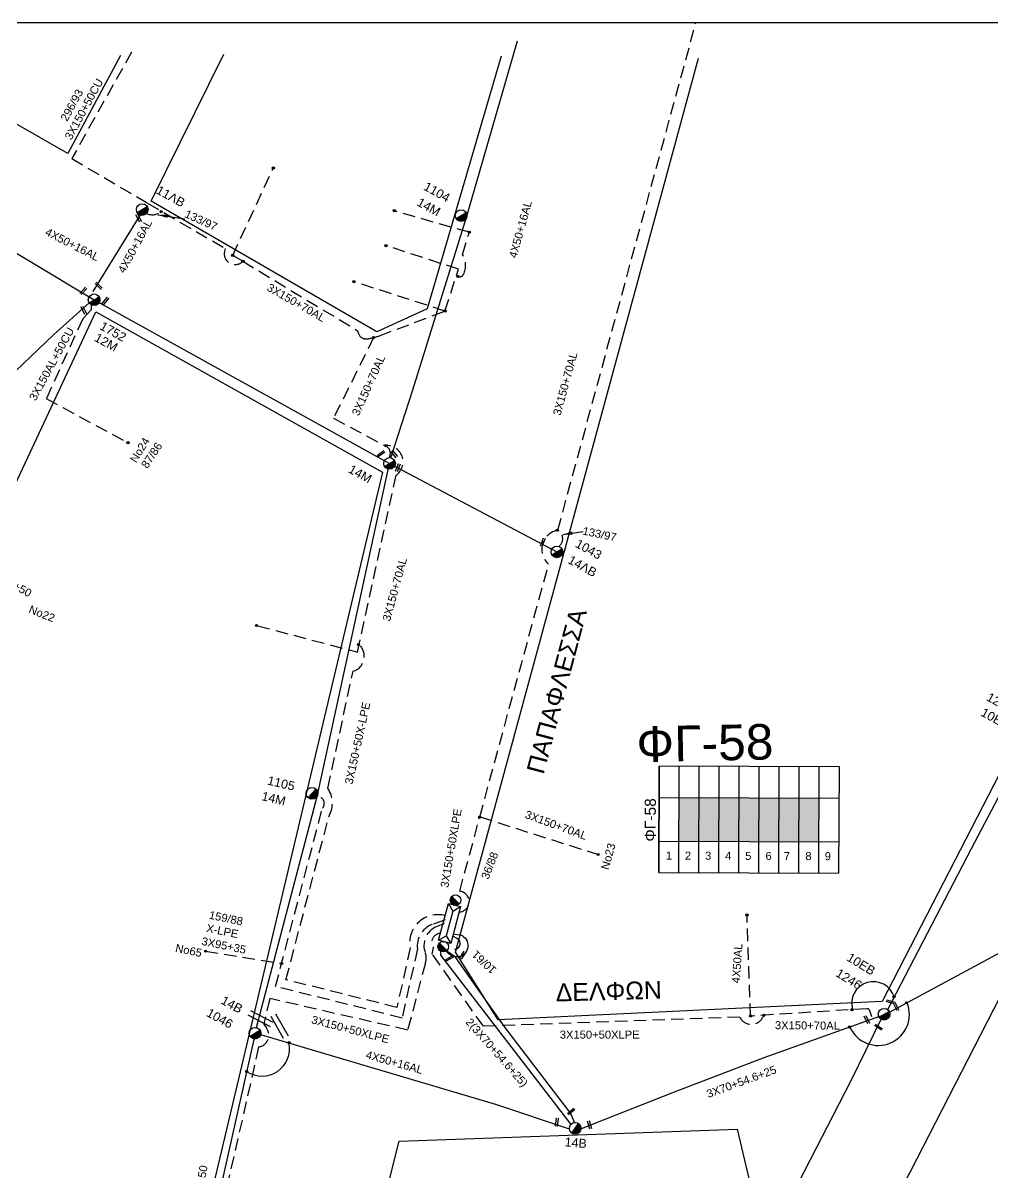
# Model space of a CAD drawing. Header units: millimetres. Extents: x 2662 to 4998, y 438 to 1235.
# Drawn here: x 4590.9 to 4689.3, y 1098.8 to 1215.7 of the extents above; entities that cross this region are included whole.
import ezdxf
from ezdxf.enums import TextEntityAlignment as Align

# ---------------------------------------------------------------- set-up
doc = ezdxf.new("R2010")
doc.units = ezdxf.units.MM
doc.linetypes.add('DASHED', pattern=[19.05, 12.7, -6.35])
for name, color, linetype in [('Άγνωστα', 7, 'Continuous'), ('Ασφαλειοκιβώτια Χ.Τ 9 αναχωρήσεων', 7, 'Continuous'), ('Γυμνά εναέρια ΧΤ και ΦΟΠ (3Φ)   4x50+16AL', 7, 'Continuous'), ('Επιγραφές - Σχήματα', 7, 'Continuous'), ('Καλώδια ΧΤ   3x150+50CU', 7, 'DASHED'), ('Καλώδια ΧΤ   3x150+70 XLPE', 7, 'DASHED'), ('Καλώδια ΧΤ   3x150+70AL', 7, 'DASHED'), ('Καλώδια ΧΤ   3x150AL+50CU', 7, 'DASHED'), ('Καλώδια ΧΤ   4x50AL', 7, 'DASHED'), ('Μηχανική τομή', 7, 'Continuous'), ('Στύλος ΦΜ', 7, 'Continuous'), ('Στύλος ΦΜ @ 1', 7, 'Continuous'), ('Συνδέσεις', 7, 'Continuous'), ('Συνεστραμμένα ΧΤ   3x70+54.6+25 AL', 7, 'SYN_LINE'), ('Συνεστραμμενα ΧΤ  4Χ120+25 Al', 7, 'Continuous'), ('Τομή', 7, 'Continuous'), ('Υποσταθμός εναέριος 2 στύλων', 7, 'Continuous'), ('Υποσταθμός πόλεως', 7, 'Continuous'), ('Υπόβαθρο ΔΕΗ', 7, 'Continuous')]:
    doc.layers.add(name, color=color, linetype=linetype)
doc.styles.add('arial', font='ARIAL.TTF')
doc.styles.get("Standard").update_dxf_attribs({"font": 'ARIAL.TTF'})
doc.linetypes.add('SYN_LINE', pattern='A,0.5,-0.0001,["/\\/\\/\\/",Standard,S=0.1,R=0,X=0,Y=-0.05],-0.25', length=0.7501)
doc.dimstyles.new('ISO-25', dxfattribs={"dimtxt": 2.5, "dimasz": 2.5, "dimexe": 1.25, "dimexo": 0.625, "dimtad": 1, "dimtxsty": 'Standard', "dimcen": 2.5, "dimadec": 0, "dimazin": 0, "dimtfac": 1, "dimtmove": 0, "dimatfit": 3, "dimfxl": 1, "dimarcsym": 0})

# ---------------------------------------------------------------- blocks, each defined once
blk = doc.blocks.new('ΤΟΜΗ')
at = {"layer": 'Τομή', "ltscale": 40}
for p, q in [((-5.68, 0), (5.68, 0)), ((5.68, -2.33), (-5.68, -2.33))]:
    blk.add_line(p, q, dxfattribs=at)
blk = doc.blocks.new('ΜΗΧΑΝΙΚΗ ΤΟΜΗ')
at = {"layer": 'Μηχανική τομή', "ltscale": 40}
for p, q in [((-1.89, 0.78), (1.89, 0.78)), ((1.89, 0), (-1.89, 0))]:
    blk.add_line(p, q, dxfattribs=at)
blk = doc.blocks.new('ΥΠΑΡΧΩΝ ΤΣΙΜΕΝΤΕΝΙΟΣ ΣΤΥΛΟΣ')
at = {"layer": 'Στύλος ΦΜ'}
blk.add_hatch(color=7, dxfattribs=at).paths.add_polyline_path([(-1.29, -2.28, 0.574793), (2.62, 0, 0.268822), (1.3, 2.27)])
at = {"layer": 'Στύλος ΦΜ', "color": 7}
blk.add_line((-1.29, -2.28), (1.3, 2.27), dxfattribs=at)
blk.add_circle((0, 0), 2.62, dxfattribs=at)
at = {"layer": 'Στύλος ΦΜ', "flags": 4}
for tag, p in [('ΑΡΙΘΜΟΣ', (-4.68, 8.05)), ('ΤΥΠΟΣ', (-4.91, 3.03))]:
    blk.add_attdef(tag, p, '', height=4, dxfattribs=at)
blk = doc.blocks.new('ΥΠΟΣΤΑΘΜΟΣ ΕΝΑΕΡΙΟΣ ΕΠΙ 2 ΣΤΥΛΩΝ')
at = {"layer": 'Υποσταθμός εναέριος 2 στύλων', "linetype": 'Continuous'}
for points in [[(-11.97, -2.11, 0.574793), (-8.45, -0.07, 0.268822), (-9.64, 1.98)], [(9.68, -2.15, 0.574793), (13.19, -0.1, 0.268822), (12.01, 1.95)]]:
    blk.add_hatch(color=256, dxfattribs=at).paths.add_polyline_path(points)
for p, q in [((-11.97, -2.11), (-9.64, 1.98)), ((9.68, -2.15), (12.01, 1.95))]:
    blk.add_line(p, q, dxfattribs=at)
for centre in [(-10.81, -0.07), (10.84, -0.1)]:
    blk.add_circle(centre, 2.36, dxfattribs=at)
at = {"layer": 'Υποσταθμός πόλεως', "linetype": 'Continuous', "ltscale": 40}
blk.add_lwpolyline([(-8.57, 2.82), (8.57, 2.82), (8.57, -2.82), (-8.57, -2.82)], close=True, dxfattribs=at)
for points in [[(-5.75, 0), (-8.57, 2.82)], [(-8.57, -2.82), (-5.75, 0)], [(-5.75, 0), (5.75, 0)], [(5.75, 0), (8.57, 2.82)], [(8.57, -2.82), (5.75, 0)]]:
    blk.add_lwpolyline(points, dxfattribs=at)
at = {"layer": 'Υποσταθμός εναέριος 2 στύλων', "ltscale": 40, "flags": 1}
for tag, p in [('ΜΕΤΑΣΧΗΜΑΤΙΣΜΟΣ', (14.09, 2.51)), ('ΙΣΧΥΣ', (14.07, -0.28)), ('ΑΡΙΘΜΟΣ', (14.19, -3))]:
    blk.add_attdef(tag, p, '', height=1.8, dxfattribs=at)
blk = doc.blocks.new('_ΣΥΝΔΕΣΗ')
at = {"layer": 'Συνδέσεις', "linetype": 'SYN_LINE', "ltscale": 40}
blk.add_hatch(color=256, dxfattribs=at).paths.add_polyline_path([(0.5, -0.01, 1), (-0.5, -0.01, 1)])
at = {"layer": 'Συνδέσεις'}
blk.add_circle((0, -0.01), 0.5, dxfattribs=at)
blk = doc.blocks.new('ΑΣΦΑΛΕΙΟΚΙΒΩΤΙΟ ΥΠΟΣΤΑΘΜΟΥ 9 ΑΝΑΧΩΡΗΣΕΩΝ')
at = {"layer": 'Ασφαλειοκιβώτια Χ.Τ 9 αναχωρήσεων', "ltscale": 40}
for p, q in [((-23.8, 40.36), (24.02, 40.36)), ((-9.72, 40.36), (-9.72, -40.64)), ((9.94, 40.36), (9.94, -40.64)), ((-23.8, 31.36), (24.02, 31.36)), ((-23.8, 22.36), (24.02, 22.36)), ((-23.8, 13.36), (24.02, 13.36)), ((-23.8, 4.36), (24.02, 4.36)), ((-23.8, -4.64), (24.02, -4.64)), ((-23.8, -13.64), (24.02, -13.64)), ((-23.8, -22.64), (24.02, -22.64)), ((-23.8, -31.64), (24.02, -31.64))]:
    blk.add_line(p, q, dxfattribs=at)
at = {"layer": 'Ασφαλειοκιβώτια Χ.Τ 9 αναχωρήσεων'}
blk.add_lwpolyline([(-23.8, -40.64), (24.02, -40.64), (24.02, 40.36), (-23.8, 40.36)], close=True, dxfattribs=at)
for s, p in [('1', (-17.96, 37.24)), ('2', (-17.96, 28.67)), ('3', (-17.96, 19.6)), ('4', (-17.96, 10.58)), ('5', (-17.96, 1.57)), ('6', (-17.96, -7.57)), ('7', (-17.96, -15.81)), ('8', (-17.96, -25.5)), ('9', (-17.96, -34.19))]:
    blk.add_text(s, height=3.6, rotation=270, dxfattribs=at).set_placement(p)
at = {"layer": 'Ασφαλειοκιβώτια Χ.Τ 9 αναχωρήσεων', "ltscale": 40}
for tag, height, p in [('ΟΝΟΜΑ', 5, (-0.16, 44.31)), ('ΚΕΙΜΕΝΟ 1', 2, (17.06, 35.59)), ('ΚΕΙΜΕΝΟ 2', 2, (17.06, 26.88)), ('ΚΕΙΜΕΝΟ 3', 2, (17.06, 17.69)), ('ΚΕΙΜΕΝΟ 4', 2, (17.06, 8.71)), ('ΚΕΙΜΕΝΟ 5', 2, (17.06, -0.13)), ('ΚΕΙΜΕΝΟ 6', 2, (17.06, -9.05)), ('ΚΕΙΜΕΝΟ 7', 2, (17.06, -18.13)), ('ΚΕΙΜΕΝΟ 8', 2, (17.06, -26.85)), ('ΚΕΙΜΕΝΟ 9', 2, (17.06, -35.99)), ('ΣΧ', 2, (-0.1, -42.64))]:
    blk.add_attdef(tag, text='', height=height, dxfattribs=at).set_placement(p, align=Align.MIDDLE_CENTER)

msp = doc.modelspace()

# ---------------------------------------------------------------- hatches: boundary and pattern name
at = {"layer": 'Επιγραφές - Σχήματα'}
h = msp.add_hatch(color=2, dxfattribs=at)
h.dxf.hatch_style = 1
h.paths.add_polyline_path([(4657.54, 1136.97), (4657.52, 1132.52), (4659.56, 1132.52), (4659.57, 1136.96)])
h = msp.add_hatch(color=85, dxfattribs=at)
h.dxf.hatch_style = 1
h.paths.add_polyline_path([(4659.57, 1136.96), (4659.56, 1132.52), (4661.59, 1132.51), (4661.61, 1136.95)])
h = msp.add_hatch(color=1, dxfattribs=at)
h.dxf.hatch_style = 1
h.paths.add_polyline_path([(4661.61, 1136.95), (4661.59, 1132.51), (4663.62, 1132.5), (4663.64, 1136.94)])
h = msp.add_hatch(color=27, dxfattribs=at)
h.dxf.hatch_style = 1
h.paths.add_polyline_path([(4663.64, 1136.94), (4663.62, 1132.5), (4665.66, 1132.49), (4665.67, 1136.94)])
h = msp.add_hatch(color=30, dxfattribs=at)
h.dxf.hatch_style = 1
h.paths.add_polyline_path([(4665.67, 1136.94), (4665.66, 1132.49), (4667.69, 1132.49), (4667.71, 1136.93)])
h = msp.add_hatch(color=151, dxfattribs=at)
h.dxf.hatch_style = 1
h.paths.add_polyline_path([(4667.71, 1136.93), (4667.69, 1132.49), (4669.73, 1132.48), (4669.74, 1136.92)])
h = msp.add_hatch(color=6, dxfattribs=at)
h.dxf.hatch_style = 1
h.paths.add_polyline_path([(4669.74, 1136.92), (4669.73, 1132.48), (4671.76, 1132.47), (4671.78, 1136.92)])

# ---------------------------------------------------------------- linework, layer by layer
at = {"layer": 'Άγνωστα', "color": 27, "linetype": 'DASHED', "ltscale": 0.1}
for points in [[(4613.2, 1191.46), (4612.17, 1192.03), (4616.31, 1200.94)], [(4636.22, 1194.41), (4628.56, 1196.57)], [(4635.11, 1190.66), (4627.74, 1193.04)], [(4633.74, 1186.4), (4635.11, 1190.66)], [(4633.74, 1186.4), (4624.47, 1189.39)]]:
    msp.add_lwpolyline(points, dxfattribs=at)
msp.add_lwpolyline([(4634.9, 1189.99), (4635.03, 1189.92, 0.402009), (4635.62, 1190.12, 0.270889), (4635.51, 1192.15), (4636.22, 1194.41)], format="xyb", dxfattribs=at)
at = {"layer": 'Άγνωστα', "color": 1}
msp.add_lwpolyline([(4628.16, 1170.88), (4645.12, 1161.93)], dxfattribs=at)
at = {"layer": 'Άγνωστα', "color": 30, "linetype": 'DASHED', "ltscale": 0.1}
msp.add_lwpolyline([(4666.15, 1114.84), (4666.05, 1114.65, -0.624349), (4663.71, 1114.65), (4637.66, 1113.72), (4632.44, 1121.06), (4632.57, 1121.74, -0.622198), (4633.31, 1123.15, -0.027158)], format="xyb", dxfattribs=at)
at = {"layer": 'Άγνωστα', "color": 173}
msp.add_lwpolyline([(4634.63, 1123.08), (4635.3, 1123.01, -1.59061), (4633.85, 1121.53, -0.057551)], format="xyb", dxfattribs=at)
at = {"layer": 'Άγνωστα', "color": 6}
msp.add_lwpolyline([(4634.56, 1122.87), (4634.95, 1122.67, -0.736933), (4634.71, 1121.52, -0.736933)], format="xyb", dxfattribs=at)
at = {"layer": 'Άγνωστα', "color": 1, "linetype": 'DASHED', "ltscale": 0.1}
msp.add_lwpolyline([(4609.41, 1121.36), (4617.14, 1120.1)], dxfattribs=at)
at = {"layer": 'Άγνωστα', "color": 151}
msp.add_lwpolyline([(4614.39, 1112.68), (4607.55, 1082.21), (4602.21, 1058.81), (4598.57, 1042.75), (4597.9, 1039.38)], dxfattribs=at)
at = {"layer": 'Άγνωστα', "color": 7}
for centre, radius, start, end in [((4677.29, 1116.03), 2.22, 16.9238, 196.216), ((4677.78, 1114.93), 3.16, 204.3811, 22.0684), ((4615.14, 1111.47), 2.81, 236.4846, 11.6875)]:
    msp.add_arc(centre, radius, start, end, dxfattribs=at)
at = {"layer": 'Γυμνά εναέρια ΧΤ και ΦΟΠ (3Φ)   4x50+16AL', "color": 27, "ltscale": 40}
msp.add_lwpolyline([(4628.24, 1171.49), (4630.48, 1178.38), (4635.97, 1196.04), (4641.11, 1213.85), (4641.11, 1213.85), (4641.11, 1213.85)], dxfattribs=at)
at = {"layer": 'Γυμνά εναέρια ΧΤ και ΦΟΠ (3Φ)   4x50+16AL', "color": 1, "linetype": 'Continuous', "ltscale": 0.1}
for points in [[(4565.19, 1207.3), (4598.09, 1187.54), (4628.11, 1170.91)], [(4614.58, 1113.59), (4620.8, 1137.21), (4628.11, 1170.91)]]:
    msp.add_lwpolyline(points, dxfattribs=at)
at = {"layer": 'Γυμνά εναέρια ΧΤ και ΦΟΠ (3Φ)   4x50+16AL', "color": 1, "ltscale": 40}
msp.add_lwpolyline([(4602.76, 1196.16), (4597.96, 1188.38)], dxfattribs=at)
at = {"layer": 'Γυμνά εναέρια ΧΤ και ΦΟΠ (3Φ)   4x50+16AL', "color": 151, "ltscale": 40}
msp.add_lwpolyline([(4646.4, 1103.27), (4639, 1105.73), (4614.44, 1113.02)], dxfattribs=at)
at = {"layer": 'Επιγραφές - Σχήματα'}
msp.add_lwpolyline([(4901.44, 1215.67), (4901.44, 1215.67), (3912.5, 1215.67), (3912.5, 717.65), (4901.44, 717.58)], dxfattribs=at)
at = {"layer": 'Καλώδια ΧΤ   3x150+50CU', "color": 27, "ltscale": 0.1}
for points in [[(4601.89, 1212.69), (4595.82, 1201.9), (4595.82, 1201.9), (4603.52, 1197.36), (4611.41, 1192.76), (4611.34, 1192.48, 0.767704), (4613.2, 1191.46, -0.426054)], [(4604.98, 1196.51), (4604.83, 1196.42, -0.243515), (4603.41, 1196.31, -1.424767)]]:
    msp.add_lwpolyline(points, format="xyb", dxfattribs=at)
at = {"layer": 'Καλώδια ΧΤ   3x150+70 XLPE', "color": 2, "linetype": 'DASHED', "ltscale": 0.1}
msp.add_lwpolyline([(4637.28, 1134.99), (4644.27, 1160.68, -0.627358), (4645.21, 1164.13), (4659.23, 1215.67)], format="xyb", dxfattribs=at)
msp.add_arc((4644.73, 1163.27), 0.982, 306.8491, 60.5264, dxfattribs=at)
at = {"layer": 'Καλώδια ΧΤ   3x150+70AL', "color": 27, "ltscale": 0.1}
for points in [[(4613.2, 1191.46), (4624.86, 1184.4), (4624.92, 1184.19, 0.38278), (4625.88, 1183.57, 0.04961), (4627.09, 1183.89), (4633.74, 1186.4)], [(4626.49, 1183.7), (4622.42, 1175.51), (4622.42, 1175.51), (4622.42, 1175.51), (4622.42, 1175.51), (4627.56, 1172.76, -0.530335), (4628.05, 1171.5)], [(4614.7, 1154.42), (4624.87, 1151.74), (4628.77, 1169.72, 0.772862), (4627.66, 1172.73)]]:
    msp.add_lwpolyline(points, format="xyb", dxfattribs=at)
at = {"layer": 'Καλώδια ΧΤ   3x150+70AL', "color": 2, "ltscale": 0.1}
msp.add_lwpolyline([(4637.3, 1135), (4649.31, 1131.18)], dxfattribs=at)
at = {"layer": 'Καλώδια ΧΤ   3x150+70AL', "color": 30, "ltscale": 0.1}
msp.add_lwpolyline([(4677.11, 1114.69), (4676.91, 1115.3, 0.331368), (4676.63, 1115.51), (4664.81, 1114.76)], format="xyb", dxfattribs=at)
at = {"layer": 'Καλώδια ΧΤ   3x150AL+50CU', "color": 1, "ltscale": 0.1}
msp.add_lwpolyline([(4597.8, 1187.03), (4597.8, 1186.53), (4596.93, 1185.61), (4593.23, 1177.5), (4601.51, 1173.02)], dxfattribs=at)
at = {"layer": 'Καλώδια ΧΤ   3x150AL+50CU', "color": 27, "linetype": 'DASHED', "ltscale": 0.1}
msp.add_lwpolyline([(4633.76, 1124.96, 0.551932), (4630.2, 1121.7), (4628.86, 1115.64), (4617.58, 1118.44), (4621.96, 1135.09, 0.285305), (4621.83, 1137.92), (4624.41, 1149.79, 0.576467), (4625.04, 1152.5)], format="xyb", dxfattribs=at)
at = {"layer": 'Καλώδια ΧΤ   3x150AL+50CU', "color": 1, "linetype": 'DASHED', "ltscale": 0.1}
for points in [[(4616.52, 1117.76), (4621.29, 1135.88, 0.693742), (4620.72, 1137.05)], [(4633.78, 1124.55), (4632.44, 1124.06, 0.350427), (4630.94, 1121.58), (4629.39, 1114.56), (4616.52, 1117.76), (4616.52, 1117.76)]]:
    msp.add_lwpolyline(points, format="xyb", dxfattribs=at)
at = {"layer": 'Καλώδια ΧΤ   3x150AL+50CU', "color": 2, "linetype": 'DASHED', "ltscale": 0.1}
msp.add_lwpolyline([(4635.19, 1125.33, 0.929148), (4635.24, 1127.44), (4637.28, 1134.98)], format="xyb", dxfattribs=at)
at = {"layer": 'Καλώδια ΧΤ   3x150AL+50CU', "color": 85, "linetype": 'DASHED', "ltscale": 0.1}
msp.add_lwpolyline([(4633.65, 1124.17), (4632.88, 1123.84, 0.407607), (4631.75, 1121.14, -0.191849), (4631.75, 1120.18), (4629.96, 1113.34), (4615.95, 1116.54), (4615.33, 1113.93), (4615.59, 1113.55, -0.576382), (4614.81, 1111.62), (4610.52, 1092.74), (4608.82, 1085.62), (4608.33, 1082.9)], format="xyb", dxfattribs=at)
at = {"layer": 'Καλώδια ΧΤ   4x50AL', "color": 1, "linetype": 'Continuous', "ltscale": 0.1}
msp.add_lwpolyline([(4597.58, 1187.23), (4593.96, 1183.99), (4583.17, 1173.68), (4572.02, 1152.93)], dxfattribs=at)
at = {"layer": 'Καλώδια ΧΤ   4x50AL', "color": 30, "ltscale": 0.1}
msp.add_lwpolyline([(4664.81, 1114.76), (4664.44, 1125.02)], dxfattribs=at)
at = {"layer": 'Συνεστραμμένα ΧΤ   3x70+54.6+25 AL', "color": 151, "linetype": 'SYN_LINE', "ltscale": 10}
msp.add_lwpolyline([(4633.29, 1121.48), (4633.29, 1120.94), (4646.53, 1103.73)], dxfattribs=at)
at = {"layer": 'Συνεστραμμένα ΧΤ   3x70+54.6+25 AL', "color": 6, "linetype": 'SYN_LINE', "ltscale": 10}
for points in [[(4646.92, 1103.94), (4646.54, 1104.87), (4639.84, 1113.63), (4634.8, 1120.75), (4633.83, 1121.43)], [(4677.92, 1114.7), (4666.14, 1110.52), (4657.02, 1107.03), (4647.57, 1103.3)]]:
    msp.add_lwpolyline(points, dxfattribs=at)
at = {"layer": 'Συνεστραμμενα ΧΤ  4Χ120+25 Al', "color": 30, "linetype": 'SYN_LINE', "ltscale": 10}
msp.add_lwpolyline([(4678.75, 1115.41), (4687.27, 1131.77), (4691.99, 1140.8), (4694.35, 1144.82), (4699.11, 1154.11), (4702.84, 1161.63), (4703.67, 1163.12), (4708, 1170.97), (4710.98, 1176.88), (4712.25, 1179.11), (4715.88, 1186.43), (4718.99, 1192.72), (4722.78, 1199.87), (4725.4, 1204.93), (4729.91, 1214.12)], dxfattribs=at)
at = {"layer": 'Συνεστραμμενα ΧΤ  4Χ120+25 Al', "color": 6, "linetype": 'SYN_LINE', "ltscale": 10}
for points in [[(4678.92, 1115.16), (4691.49, 1121.94), (4714.83, 1109.8), (4741.38, 1095.13), (4745.94, 1092.51)], [(4661.03, 1082.44), (4669.09, 1096.68), (4675.01, 1108.22), (4678.06, 1114.44)]]:
    msp.add_lwpolyline(points, dxfattribs=at)
at = {"layer": 'Υπόβαθρο ΔΕΗ'}
for points in [[(4728.08, 1213.03), (4678.18, 1116.25), (4639.14, 1114.38), (4634.82, 1121.24), (4659.5, 1212.1)], [(4600.77, 1212.35), (4595.4, 1202.42), (4578.7, 1211.95)], [(4639.47, 1212.3), (4631.92, 1186.61), (4626.81, 1184.27), (4603.88, 1197.58), (4611.26, 1212.51)], [(4598.26, 1186.33), (4627.39, 1170.01), (4602.59, 1065.57), (4552.52, 1088.46), (4598.26, 1186.33)], [(4712.47, 1051.28), (4668.62, 1074.76), (4692.12, 1120.55)], [(4629.1, 1102.04), (4663.44, 1103.25), (4665.82, 1093.23), (4638.89, 1041.05), (4616.64, 1052.64), (4629.1, 1102.04)]]:
    msp.add_lwpolyline(points, dxfattribs=at)

# ---------------------------------------------------------------- block references
at = {"layer": 'Ασφαλειοκιβώτια Χ.Τ 9 αναχωρήσεων', "xscale": 0.2259914949150556, "yscale": 0.2259914949150556, "zscale": 0.2259914949150556, "rotation": 89.79863056021844}
msp.add_blockref('ΑΣΦΑΛΕΙΟΚΙΒΩΤΙΟ ΥΠΟΣΤΑΘΜΟΥ 9 ΑΝΑΧΩΡΗΣΕΩΝ', (4664.62, 1134.69), dxfattribs=at).add_auto_attribs({'ΟΝΟΜΑ': 'ΦΓ-58'})
at = {"layer": 'Μηχανική τομή'}
for p, xscale, yscale, zscale, rotation in [((4602.54, 1195.8), 0.225991494915055, 0.225991494915055, 0.225991494915055, 297.6796040998397), ((4597.06, 1188.39), 0.225991494915055, 0.225991494915055, 0.225991494915055, 47.75739555043529), ((4598.61, 1189.02), 0.225991494915055, 0.225991494915055, 0.225991494915055, 135.6295344912391), ((4599.18, 1187.49), 0.225991494915055, 0.225991494915055, 0.225991494915055, 229.506393483434), ((4596.95, 1186.44), 0.225991494915055, 0.225991494915055, 0.225991494915055, 297.6796040998397), ((4627.19, 1171.97), 0.225991494915055, 0.225991494915055, 0.225991494915055, 214.6381151266043), ((4628.52, 1171.82), 0.2259914949150549, 0.2259914949150549, 0.2259914949150549, 310.8720339729971), ((4628.87, 1170.51), 0.225991494915055, 0.225991494915055, 0.225991494915055, 248.1098594615682), ((4643.6, 1162.95), 0.225991494915055, 0.225991494915055, 0.225991494915055, 247.6764654497134), ((4634.25, 1120.54), 0.225991494915055, 0.225991494915055, 0.225991494915055, 28.69339806590742), ((4635.48, 1120.99), 0.225991494915055, 0.225991494915055, 0.225991494915055, 238.1698726322524), ((4678.99, 1116.12), 0.225991494915055, 0.225991494915055, 0.225991494915055, 343.8258845030987), ((4679.67, 1115.75), 0.225991494915055, 0.225991494915055, 0.225991494915055, 117.5217693664389), ((4676.54, 1114.36), 0.225991494915055, 0.225991494915055, 0.225991494915055, 294.5138639050256), ((4677.85, 1113.7), 0.225991494915055, 0.225991494915055, 0.225991494915055, 146.2978261429696), ((4645.03, 1103.98), 0.225991494915055, 0.225991494915055, 0.225991494915055, 264.2799181398838), ((4646.63, 1104.99), 0.225991494915055, 0.225991494915055, 0.225991494915055, 40.46635750260385), ((4648.35, 1103.68), 0.225991494915055, 0.225991494915055, 0.225991494915055, 287.598056494976)]:
    msp.add_blockref('ΜΗΧΑΝΙΚΗ ΤΟΜΗ', p, dxfattribs=dict(at, xscale=xscale, yscale=yscale, zscale=zscale, rotation=rotation))
at = {"layer": 'Στύλος ΦΜ @ 1', "ltscale": 40}
ref = msp.add_blockref('ΥΠΑΡΧΩΝ ΤΣΙΜΕΝΤΕΝΙΟΣ ΣΤΥΛΟΣ', (4602.98, 1196.71), dxfattribs=dict(at, xscale=0.2259914949150553, yscale=0.2259914949150553, zscale=0.2259914949150553, rotation=331.0369859136696))
ref.add_attrib('ΑΡΙΘΜΟΣ', '11ΛB', (4604.3, 1198.41), dxfattribs={"layer": 'Στύλος ΦΜ', "height": 0.904, "rotation": 331.037, "flags": 4})
ref = msp.add_blockref('ΥΠΑΡΧΩΝ ΤΣΙΜΕΝΤΕΝΙΟΣ ΣΤΥΛΟΣ', (4635.38, 1196.1), dxfattribs=dict(at, xscale=0.2259914949150553, yscale=0.2259914949150553, zscale=0.2259914949150553, rotation=331.0369859136696))
ref.add_attrib('ΤΥΠΟΣ', '14Μ', (4630.81, 1197.18), dxfattribs={"layer": 'Στύλος ΦΜ', "height": 0.904, "rotation": 331.037, "flags": 4})
ref.add_attrib('ΑΡΙΘΜΟΣ', '1104', (4631.48, 1198.78), dxfattribs={"layer": 'Στύλος ΦΜ', "height": 0.904, "rotation": 331.037, "flags": 4})
ref = msp.add_blockref('ΥΠΑΡΧΩΝ ΤΣΙΜΕΝΤΕΝΙΟΣ ΣΤΥΛΟΣ', (4598.09, 1187.54), dxfattribs=dict(at, xscale=0.2259914949150553, yscale=0.2259914949150553, zscale=0.2259914949150553, rotation=331.0369859136696))
ref.add_attrib('ΤΥΠΟΣ', '12M', (4598.02, 1183.42), dxfattribs={"layer": 'Στύλος ΦΜ', "height": 0.904, "rotation": 331.037, "flags": 4})
ref.add_attrib('ΑΡΙΘΜΟΣ', '1752', (4598.57, 1184.6), dxfattribs={"layer": 'Στύλος ΦΜ', "height": 0.904, "rotation": 331.037, "flags": 4})
ref = msp.add_blockref('ΥΠΑΡΧΩΝ ΤΣΙΜΕΝΤΕΝΙΟΣ ΣΤΥΛΟΣ', (4628.11, 1170.91), dxfattribs=dict(at, xscale=0.2259914949150553, yscale=0.2259914949150553, zscale=0.2259914949150553, rotation=331.0369859136696))
ref.add_attrib('ΤΥΠΟΣ', '14Μ', (4623.84, 1170.05), dxfattribs={"layer": 'Στύλος ΦΜ', "height": 0.904, "rotation": 331.037, "flags": 4})
ref = msp.add_blockref('ΥΠΑΡΧΩΝ ΤΣΙΜΕΝΤΕΝΙΟΣ ΣΤΥΛΟΣ', (4645.12, 1161.93), dxfattribs=dict(at, xscale=0.2259914949150553, yscale=0.2259914949150553, zscale=0.2259914949150553, rotation=331.0369859136696))
ref.add_attrib('ΤΥΠΟΣ', '14ΛΒ', (4646.15, 1160.83), dxfattribs={"layer": 'Στύλος ΦΜ', "height": 0.904, "rotation": 331.037, "flags": 4})
ref.add_attrib('ΑΡΙΘΜΟΣ', '1043', (4646.9, 1162.48), dxfattribs={"layer": 'Στύλος ΦΜ', "height": 0.904, "rotation": 331.037, "flags": 4})
ref = msp.add_blockref('ΥΠΑΡΧΩΝ ΤΣΙΜΕΝΤΕΝΙΟΣ ΣΤΥΛΟΣ', (4693.76, 1144.77), dxfattribs=dict(at, xscale=0.2259914949150553, yscale=0.2259914949150553, zscale=0.2259914949150553, rotation=331.0369859136696))
ref.add_attrib('ΤΥΠΟΣ', '10E', (4688.11, 1145.34), dxfattribs={"layer": 'Στύλος ΦΜ', "height": 0.904, "rotation": 331.037, "flags": 4})
ref.add_attrib('ΑΡΙΘΜΟΣ', '1247', (4688.69, 1146.89), dxfattribs={"layer": 'Στύλος ΦΜ', "height": 0.904, "rotation": 331.037, "flags": 4})
ref = msp.add_blockref('ΥΠΑΡΧΩΝ ΤΣΙΜΕΝΤΕΝΙΟΣ ΣΤΥΛΟΣ', (4620.23, 1137.39), dxfattribs=dict(at, xscale=0.2259914949150554, yscale=0.2259914949150554, zscale=0.2259914949150554, rotation=346.6598574361811))
ref.add_attrib('ΤΥΠΟΣ', '1105', (4615.63, 1138.3), dxfattribs={"layer": 'Στύλος ΦΜ', "height": 0.904, "rotation": 346.6599, "flags": 4})
ref.add_attrib('ΑΡΙΘΜΟΣ', '14Μ', (4615.04, 1136.71), dxfattribs={"layer": 'Στύλος ΦΜ', "height": 0.904, "rotation": 346.6599, "flags": 4})
ref = msp.add_blockref('ΥΠΑΡΧΩΝ ΤΣΙΜΕΝΤΕΝΙΟΣ ΣΤΥΛΟΣ', (4678.37, 1114.95), dxfattribs=dict(at, xscale=0.2259914949150554, yscale=0.2259914949150554, zscale=0.2259914949150554, rotation=328.5155825786242))
ref.add_attrib('ΤΥΠΟΣ', '10EB', (4674.49, 1120.46), dxfattribs={"layer": 'Στύλος ΦΜ', "height": 0.904, "rotation": 328.5156, "flags": 4})
ref.add_attrib('ΑΡΙΘΜΟΣ', '1246', (4673.36, 1118.87), dxfattribs={"layer": 'Στύλος ΦΜ', "height": 0.904, "rotation": 328.5156, "flags": 4})
ref = msp.add_blockref('ΥΠΑΡΧΩΝ ΤΣΙΜΕΝΤΕΝΙΟΣ ΣΤΥΛΟΣ', (4614.44, 1113.02), dxfattribs=dict(at, xscale=0.2259914949150553, yscale=0.2259914949150553, zscale=0.2259914949150553, rotation=331.0369859136696))
ref.add_attrib('ΤΥΠΟΣ', '1046', (4609.41, 1114.81), dxfattribs={"layer": 'Στύλος ΦΜ', "height": 0.904, "rotation": 331.037, "flags": 4})
ref.add_attrib('ΑΡΙΘΜΟΣ', '14B', (4610.89, 1116.08), dxfattribs={"layer": 'Στύλος ΦΜ', "height": 0.904, "rotation": 331.037, "flags": 4})
ref = msp.add_blockref('ΥΠΑΡΧΩΝ ΤΣΙΜΕΝΤΕΝΙΟΣ ΣΤΥΛΟΣ', (4646.98, 1103.35), dxfattribs=dict(at, xscale=0.2259914949150554, yscale=0.2259914949150554, zscale=0.2259914949150554, rotation=355.2748232400186))
ref.add_attrib('ΤΥΠΟΣ', '14B', (4645.88, 1101.53), dxfattribs={"layer": 'Στύλος ΦΜ', "height": 0.904, "rotation": 355.2748, "flags": 4})
at = {"layer": 'Συνδέσεις', "xscale": 0.2259914949150555, "yscale": 0.2259914949150555, "zscale": 0.2259914949150555}
for p in [(4616.31, 1200.94), (4604.9, 1196.5), (4628.6, 1196.6), (4636.21, 1194.42), (4627.74, 1193.04), (4612.17, 1192.07), (4613.21, 1191.46), (4635.07, 1189.91), (4624.48, 1189.39), (4633.74, 1186.4), (4626.49, 1183.71), (4601.52, 1173.02), (4627.76, 1172.72), (4645.17, 1164.13), (4614.59, 1154.45), (4624.96, 1152.5), (4637.28, 1134.97), (4649.31, 1131.18), (4664.44, 1125.02), (4609.41, 1121.36), (4617.14, 1120.1), (4679.38, 1116.72), (4680.65, 1116.11), (4664.81, 1114.76), (4666.15, 1114.84), (4675.1, 1115.4), (4674.86, 1113.64), (4617.9, 1112.05), (4613.59, 1109.13)]:
    msp.add_blockref('_ΣΥΝΔΕΣΗ', p, dxfattribs=at)
at = {"layer": 'Τομή', "xscale": 0.2259914949150554, "yscale": 0.2259914949150554, "zscale": 0.2259914949150554}
for p, rotation in [((4615.12, 1114.74), 332.4290653375884), ((4616.7, 1113.6), 119.6255822769436)]:
    msp.add_blockref('ΤΟΜΗ', p, dxfattribs=dict(at, rotation=rotation))
at = {"layer": 'Υποσταθμός εναέριος 2 στύλων', "xscale": 0.2259914949150555, "yscale": 0.2259914949150555, "zscale": 0.2259914949150555, "rotation": 255.2217907091945}
msp.add_blockref('ΥΠΟΣΤΑΘΜΟΣ ΕΝΑΕΡΙΟΣ ΕΠΙ 2 ΣΤΥΛΩΝ', (4634.21, 1124.17), dxfattribs=at)

# ---------------------------------------------------------------- texts
at = {"ltscale": 40, "insert": (4653.16, 1144.18), "char_height": 3.6159, "width": 19.1112, "attachment_point": 1, "rotation": 1.1435, "style": 'arial'}
msp.add_mtext('{\\fArial|b0|i0|c204|p34;Ф}Γ-58', dxfattribs=at)
at = {"layer": 'Άγνωστα', "ltscale": 40, "attachment_point": 1, "style": 'arial'}
for s, insert, char_height, width, rotation in [('296/93', (4594.63, 1205.99), 0.814, 62.5458, 61.3488), ('133/97', (4607.55, 1196.72), 0.814, 61.9781, 335.4857), ('Νο24', (4601.67, 1171.33), 0.814, 61.9781, 58.4987), ('87/86', (4602.81, 1170.79), 0.814, 61.9781, 56.2337), ('133/97', (4647.84, 1164.49), 0.814, 61.9781, 348.3584), ('3X150+50', (4587.28, 1160.53), 0.814, 61.9781, 331.0896), ('Νο22', (4591.67, 1156.53), 0.814, 61.9781, 338.2472), ('3X150+50X-LPE', (4623.55, 1138.43), 0.8136, 62.5458, 77.6057), ('3X150+50XLPE', (4633.27, 1127.89), 0.8136, 62.5458, 80.2196), ('36/88', (4637.4, 1128.88), 0.814, 61.9781, 68.8387), ('Νο23', (4649.58, 1129.78), 0.814, 61.9781, 74.5415), ('\\A1;159/88\\PX-LPE', (4609.87, 1125.46), 0.814, 61.9781, 348.3584), ('Νο65', (4606.45, 1122.1), 0.814, 61.9781, 348.3584), ('3X95+35', (4609.11, 1122.8), 0.814, 61.9781, 348.3584), ('\\pt10.576;10/61', (4638.48, 1118.96), 0.8136, 61.9781, 137.0106), ('3X150+50XLPE', (4620.31, 1114.83), 0.8136, 62.5458, 345.3037), ('2(3X70+54.6+25)', (4636.39, 1114.64), 0.8136, 62.5458, 311.4915), ('3X150+50XLPE', (4645.41, 1113.28), 0.8136, 62.5458, 0.0085), ('3X70+54.6+25', (4660.23, 1107.19), 0.8136, 62.5458, 20.1324), ('3X150+50', (4607.91, 1094.52), 0.814, 62.5458, 79.8741)]:
    msp.add_mtext(s, dxfattribs=dict(at, insert=insert, char_height=char_height, width=width, rotation=rotation))
at = {"layer": 'Γυμνά εναέρια ΧΤ και ΦΟΠ (3Φ)   4x50+16AL', "ltscale": 40, "char_height": 0.814, "width": 62.5458, "attachment_point": 1, "style": 'arial'}
for insert, rotation in [((4640.23, 1191.93), 74.7099), ((4593.4, 1194.89), 332.9461), ((4600.45, 1190.56), 61.3488), ((4625.85, 1111.27), 344.1437)]:
    msp.add_mtext('4X50+16AL', dxfattribs=dict(at, insert=insert, rotation=rotation))
at = {"layer": 'Επιγραφές - Σχήματα', "ltscale": 40, "char_height": 1.808, "width": 19.1112, "attachment_point": 1, "style": 'arial'}
for s, insert, rotation in [('ΠΑΠΑΦΛΕΣΣΑ', (4642.01, 1139.7), 75.0896), ('ΔΕΛΦΩΝ', (4644.97, 1118.05), 1.5173)]:
    msp.add_mtext(s, dxfattribs=dict(at, insert=insert, rotation=rotation))
at = {"layer": 'Καλώδια ΧΤ   3x150+50CU', "ltscale": 40, "width": 62.5458, "attachment_point": 1, "rotation": 61.3488, "style": 'arial'}
for s, insert, char_height in [('3X150+50CU', (4595.05, 1204.1), 0.814), ('3X150AL+50CU', (4591.43, 1177.6), 0.8136)]:
    msp.add_mtext(s, dxfattribs=dict(at, insert=insert, char_height=char_height))
at = {"layer": 'Καλώδια ΧΤ   3x150+70AL', "ltscale": 40, "char_height": 0.814, "width": 62.5458, "attachment_point": 1, "style": 'arial'}
for insert, rotation in [((4615.97, 1189.25), 330.1675), ((4624.24, 1176.01), 65.6254), ((4644.7, 1175.94), 74.7099), ((4627.37, 1155.03), 74.7099), ((4642.08, 1135.68), 339.9009), ((4667.28, 1114.24), 359.5549)]:
    msp.add_mtext('3X150+70AL', dxfattribs=dict(at, insert=insert, rotation=rotation))
at = {"layer": 'Καλώδια ΧΤ   4x50AL', "ltscale": 40, "insert": (4662.89, 1118.12), "char_height": 0.814, "width": 62.5458, "attachment_point": 1, "rotation": 86.0739, "style": 'arial'}
msp.add_mtext('4X50AL', dxfattribs=at)

# ---------------------------------------------------------------- leaders
at = {"layer": 'Επιγραφές - Σχήματα', "ltscale": 40}
for points in [[(4604.55, 1196.17), (4607.31, 1195.76)], [(4645.72, 1163.7), (4647.79, 1163.99)]]:
    msp.add_leader(points, dimstyle='ISO-25', override={"dimasz": 1, "dimtad": 0}, dxfattribs=at)

doc.saveas('drawing.dxf')
